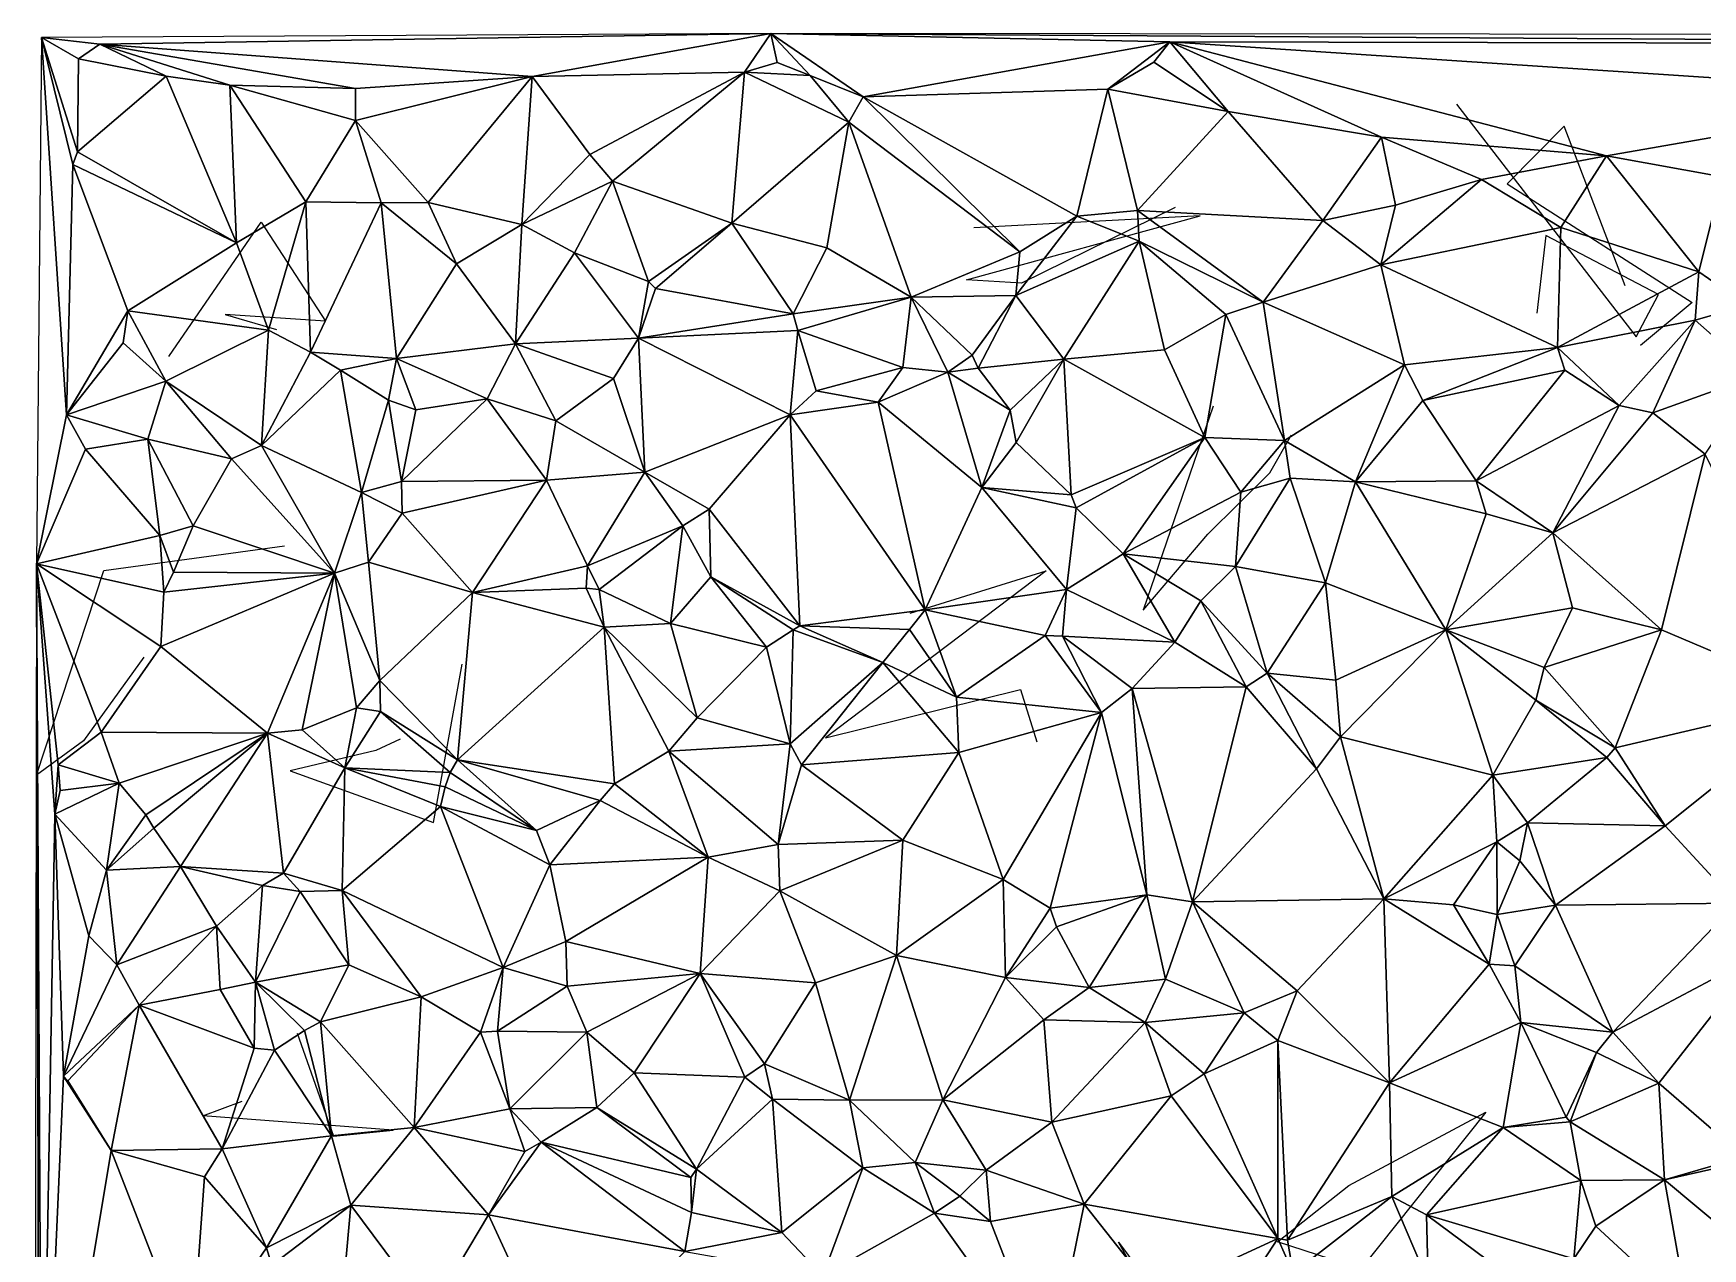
# Model space of a CAD drawing. Header units: metres. Extents: x -15.5 to 15.4, y -15.4 to 15.2.
# Drawn here: x -14.99 to -2.52, y 5.91 to 14.99 of the extents above; entities that cross this region are included whole.
import ezdxf

# ---------------------------------------------------------------- set-up
doc = ezdxf.new("R2010")
doc.units = ezdxf.units.M
doc.layers.add('CRACKS', color=1, linetype='Continuous')
doc.layers.add('STREET_MESH', color=7, linetype='Continuous')

msp = doc.modelspace()

# ---------------------------------------------------------------- linework, layer by layer
at = {"layer": 'CRACKS'}
for points in [[(-4.36, 14.463, 0.1), (-3.017, 12.724, 0.1), (-2.851, 13.041, 0.1), (-3.692, 13.482, 0.1), (-3.76, 12.902, 0.1)], [(-3.099, 13.105, 0.1), (-3.555, 14.298, 0.1), (-3.982, 13.867, 0.1), (-2.6, 12.981, 0.1), (-2.984, 12.66, 0.1)], [(-6.461, 13.692, 0.1), (-7.609, 13.126, 0.1), (-8.018, 13.15, 0.1), (-6.273, 13.629, 0.1), (-7.965, 13.54, 0.1)], [(-13.976, 12.577, 0.1), (-13.287, 13.582, 0.1), (-12.806, 12.843, 0.1), (-13.556, 12.893, 0.1), (-13.172, 12.781, 0.1)], [(-6.177, 12.206, 0.1), (-6.7, 10.683, 0.1), (-6.216, 11.252, 0.1), (-5.754, 11.709, 0.1), (-5.593, 11.994, 0.1)], [(-14.164, 10.333, 0.1), (-14.615, 9.708, 0.1), (-14.966, 9.452, 0.1), (-14.462, 10.979, 0.1), (-13.114, 11.164, 0.1)], [(-8.439, 10.662, 0.1), (-7.424, 10.976, 0.1), (-9.073, 9.729, 0.1), (-7.615, 10.09, 0.1), (-7.493, 9.701, 0.1)], [(-12.248, 9.719, 0.1), (-12.43, 9.635, 0.1), (-13.072, 9.484, 0.1), (-12.001, 9.097, 0.1), (-11.787, 10.28, 0.1)], [(-13.018, 7.523, 0.1), (-12.746, 6.755, 0.1), (-12.301, 6.798, 0.1), (-13.723, 6.907, 0.1), (-13.43, 7.017, 0.1)], [(-4.694, 5.64, 0.1), (-5.697, 5.965, 0.1), (-5.164, 6.386, 0.1), (-4.14, 6.933, 0.1), (-5.08, 5.756, 0.1)], [(-6.426, 5.392, 0.1), (-6.531, 4.351, 0.1), (-6.162, 4.673, 0.1), (-6.884, 5.962, 0.1), (-5.643, 4.294, 0.1)]]:
    msp.add_polyline3d(points, dxfattribs=at)
at = {"layer": 'STREET_MESH'}
for points in [[(-14.927, 14.96), (-14.492, 14.912), (-9.48, 14.992)], [(-14.492, 14.912), (-11.263, 14.669), (-9.48, 14.992)], [(-11.263, 14.669), (-9.677, 14.701), (-9.48, 14.992)], [(-9.677, 14.701), (-9.433, 14.774), (-9.48, 14.992)], [(4.172, 14.906), (14.675, 14.969), (-9.48, 14.992)], [(-9.186, 14.678), (-8.792, 14.519), (-9.48, 14.992)], [(-9.433, 14.774), (-9.186, 14.678), (-9.48, 14.992)], [(-8.792, 14.519), (-6.501, 14.928), (-9.48, 14.992)], [(-6.501, 14.928), (4.172, 14.906), (-9.48, 14.992)], [(-14.965, 11.029), (-14.741, 12.143), (-14.927, 14.96)], [(-14.652, 14.801), (-14.492, 14.912), (-14.927, 14.96)], [(-14.659, 14.106), (-14.652, 14.801), (-14.927, 14.96)], [(-14.695, 14.013), (-14.659, 14.106), (-14.927, 14.96)], [(-14.741, 12.143), (-14.695, 14.013), (-14.927, 14.96)], [(-14.652, 14.801), (-13.997, 14.672), (-14.492, 14.912)], [(-13.522, 14.606), (-12.582, 14.58), (-14.492, 14.912)], [(-13.997, 14.672), (-13.522, 14.606), (-14.492, 14.912)], [(-12.582, 14.58), (-11.263, 14.669), (-14.492, 14.912)], [(-6.964, 14.574), (-6.501, 14.928), (-8.792, 14.519)], [(-6.964, 14.574), (-6.621, 14.778), (-6.501, 14.928)], [(-6.501, 14.928), (-6.621, 14.778), (-6.064, 14.409)], [(-6.501, 14.928), (-0.594, 14.539), (4.172, 14.906)], [(-6.501, 14.928), (-6.064, 14.409), (-4.919, 14.216)], [(-6.501, 14.928), (-4.919, 14.216), (-3.238, 14.077)], [(-0.594, 14.539), (-6.501, 14.928), (-3.238, 14.077)], [(-14.659, 14.106), (-13.997, 14.672), (-14.652, 14.801)], [(-9.433, 14.774), (-9.677, 14.701), (-9.186, 14.678)], [(-6.621, 14.778), (-6.964, 14.574), (-6.064, 14.409)], [(-13.471, 13.427), (-13.997, 14.672), (-14.659, 14.106)], [(-13.997, 14.672), (-13.471, 13.427), (-13.522, 14.606)], [(-12.582, 14.341), (-13.522, 14.606), (-12.955, 13.734)], [(-13.522, 14.606), (-12.582, 14.341), (-12.582, 14.58)], [(-13.522, 14.606), (-13.471, 13.427), (-12.955, 13.734)], [(-12.582, 14.341), (-11.263, 14.669), (-12.582, 14.58)], [(-12.04, 13.728), (-11.263, 14.669), (-12.582, 14.341)], [(-12.04, 13.728), (-11.34, 13.564), (-11.263, 14.669)], [(-11.263, 14.669), (-11.34, 13.564), (-10.832, 14.088)], [(-9.677, 14.701), (-11.263, 14.669), (-10.832, 14.088)], [(-10.663, 13.887), (-9.677, 14.701), (-10.832, 14.088)], [(-10.663, 13.887), (-9.773, 13.574), (-9.677, 14.701)], [(-9.677, 14.701), (-9.773, 13.574), (-8.899, 14.329)], [(-9.186, 14.678), (-9.677, 14.701), (-8.899, 14.329)], [(-9.186, 14.678), (-8.899, 14.329), (-8.792, 14.519)], [(-8.899, 14.329), (-7.621, 13.359), (-8.792, 14.519)], [(-7.195, 13.627), (-6.964, 14.574), (-8.792, 14.519)], [(-7.621, 13.359), (-7.195, 13.627), (-8.792, 14.519)], [(-6.741, 13.67), (-6.964, 14.574), (-7.195, 13.627)], [(-6.964, 14.574), (-6.741, 13.67), (-6.064, 14.409)], [(-2.373, 13.921), (-0.594, 14.539), (-3.238, 14.077)], [(-12.39, 13.725), (-12.582, 14.341), (-12.955, 13.734)], [(-12.39, 13.725), (-12.04, 13.728), (-12.582, 14.341)], [(-6.741, 13.67), (-5.358, 13.595), (-6.064, 14.409)], [(-6.064, 14.409), (-5.358, 13.595), (-4.919, 14.216)], [(-9.773, 13.574), (-9.063, 13.39), (-8.899, 14.329)], [(-8.899, 14.329), (-9.063, 13.39), (-8.433, 13.022)], [(-7.621, 13.359), (-8.899, 14.329), (-8.433, 13.022)], [(-5.358, 13.595), (-4.815, 13.709), (-4.919, 14.216)], [(-4.919, 14.216), (-4.173, 13.9), (-3.238, 14.077)], [(-4.815, 13.709), (-4.173, 13.9), (-4.919, 14.216)], [(-14.695, 14.013), (-13.471, 13.427), (-14.659, 14.106)], [(-14.695, 14.013), (-14.741, 12.143), (-14.283, 12.919)], [(-13.471, 13.427), (-14.695, 14.013), (-14.283, 12.919)], [(-11.34, 13.564), (-10.663, 13.887), (-10.832, 14.088)], [(-4.173, 13.9), (-3.579, 13.541), (-3.238, 14.077)], [(-3.579, 13.541), (-2.55, 13.211), (-3.238, 14.077)], [(-2.55, 13.211), (-2.373, 13.921), (-3.238, 14.077)], [(-10.663, 13.887), (-11.34, 13.564), (-10.948, 13.353)], [(-10.394, 13.139), (-10.663, 13.887), (-10.948, 13.353)], [(-10.663, 13.887), (-10.394, 13.139), (-9.773, 13.574)], [(-4.173, 13.9), (-4.815, 13.709), (-4.924, 13.264)], [(-3.579, 13.541), (-4.173, 13.9), (-4.924, 13.264)], [(-2.188, 12.962), (-2.373, 13.921), (-2.55, 13.211)], [(-13.471, 13.427), (-13.232, 12.775), (-12.955, 13.734)], [(-13.232, 12.775), (-12.92, 12.611), (-12.955, 13.734)], [(-12.92, 12.611), (-12.39, 13.725), (-12.955, 13.734)], [(-12.276, 12.564), (-12.39, 13.725), (-12.92, 12.611)], [(-12.39, 13.725), (-11.828, 13.27), (-12.04, 13.728)], [(-12.276, 12.564), (-11.828, 13.27), (-12.39, 13.725)], [(-11.828, 13.27), (-11.34, 13.564), (-12.04, 13.728)], [(-7.65, 13.033), (-7.195, 13.627), (-7.621, 13.359)], [(-7.195, 13.627), (-7.65, 13.033), (-6.729, 13.44)], [(-6.741, 13.67), (-7.195, 13.627), (-6.729, 13.44)], [(-6.741, 13.67), (-6.729, 13.44), (-5.804, 12.983)], [(-5.358, 13.595), (-6.741, 13.67), (-5.804, 12.983)], [(-4.924, 13.264), (-5.358, 13.595), (-5.804, 12.983)], [(-4.815, 13.709), (-5.358, 13.595), (-4.924, 13.264)], [(-11.34, 13.564), (-11.828, 13.27), (-11.388, 12.672)], [(-10.948, 13.353), (-11.34, 13.564), (-11.388, 12.672)], [(-10.394, 13.139), (-10.341, 13.085), (-9.773, 13.574)], [(-10.341, 13.085), (-9.315, 12.896), (-9.773, 13.574)], [(-9.773, 13.574), (-9.315, 12.896), (-9.063, 13.39)], [(-3.606, 12.645), (-3.579, 13.541), (-4.924, 13.264)], [(-3.579, 13.541), (-3.606, 12.645), (-2.55, 13.211)], [(-13.232, 12.775), (-13.471, 13.427), (-14.283, 12.919)], [(-10.47, 12.714), (-10.948, 13.353), (-11.388, 12.672)], [(-10.47, 12.714), (-10.394, 13.139), (-10.948, 13.353)], [(-9.063, 13.39), (-9.315, 12.896), (-8.433, 13.022)], [(-7.65, 13.033), (-7.621, 13.359), (-8.433, 13.022)], [(-6.729, 13.44), (-7.65, 13.033), (-7.293, 12.558)], [(-6.541, 12.628), (-6.729, 13.44), (-7.293, 12.558)], [(-6.729, 13.44), (-6.081, 12.891), (-5.804, 12.983)], [(-6.541, 12.628), (-6.081, 12.891), (-6.729, 13.44)], [(-11.828, 13.27), (-12.276, 12.564), (-11.388, 12.672)], [(-4.748, 12.515), (-4.924, 13.264), (-5.804, 12.983)], [(-4.748, 12.515), (-3.606, 12.645), (-4.924, 13.264)], [(-10.394, 13.139), (-10.47, 12.714), (-10.341, 13.085)], [(-3.606, 12.645), (-2.576, 12.85), (-2.55, 13.211)], [(-2.576, 12.85), (-2.188, 12.962), (-2.55, 13.211)], [(-10.47, 12.714), (-9.315, 12.896), (-10.341, 13.085)], [(-9.315, 12.896), (-9.28, 12.772), (-8.433, 13.022)], [(-9.28, 12.772), (-8.495, 12.497), (-8.433, 13.022)], [(-8.495, 12.497), (-8.158, 12.46), (-8.433, 13.022)], [(-7.977, 12.588), (-7.65, 13.033), (-8.433, 13.022)], [(-8.158, 12.46), (-7.977, 12.588), (-8.433, 13.022)], [(-7.933, 12.492), (-7.65, 13.033), (-7.977, 12.588)], [(-7.65, 13.033), (-7.933, 12.492), (-7.293, 12.558)], [(-6.081, 12.891), (-5.644, 11.951), (-5.804, 12.983)], [(-5.644, 11.951), (-4.748, 12.515), (-5.804, 12.983)], [(-14.741, 12.143), (-14.318, 12.68), (-14.283, 12.919)], [(-14.318, 12.68), (-14, 12.394), (-14.283, 12.919)], [(-14, 12.394), (-13.232, 12.775), (-14.283, 12.919)], [(-9.315, 12.896), (-10.47, 12.714), (-9.28, 12.772)], [(-6.081, 12.891), (-6.541, 12.628), (-6.238, 11.974)], [(-5.644, 11.951), (-6.081, 12.891), (-6.238, 11.974)], [(-2.576, 12.85), (-3.606, 12.645), (-3.144, 12.211)], [(-2.892, 12.157), (-2.576, 12.85), (-3.144, 12.211)], [(-2.892, 12.157), (-2.11, 12.438), (-2.576, 12.85)], [(-2.11, 12.438), (-2.188, 12.962), (-2.576, 12.85)], [(-14, 12.394), (-13.285, 11.914), (-13.232, 12.775)], [(-13.285, 11.914), (-12.92, 12.611), (-13.232, 12.775)], [(-9.28, 12.772), (-10.47, 12.714), (-9.337, 12.142)], [(-9.143, 12.323), (-9.28, 12.772), (-9.337, 12.142)], [(-9.28, 12.772), (-9.143, 12.323), (-8.495, 12.497)], [(-14, 12.394), (-14.318, 12.68), (-14.741, 12.143)], [(-12.92, 12.611), (-13.285, 11.914), (-12.694, 12.476)], [(-12.276, 12.564), (-12.92, 12.611), (-12.694, 12.476)], [(-12.276, 12.564), (-11.599, 12.261), (-11.388, 12.672)], [(-11.599, 12.261), (-11.086, 12.098), (-11.388, 12.672)], [(-10.47, 12.714), (-11.388, 12.672), (-10.655, 12.413)], [(-11.388, 12.672), (-11.086, 12.098), (-10.655, 12.413)], [(-10.422, 11.714), (-10.47, 12.714), (-10.655, 12.413)], [(-10.47, 12.714), (-10.422, 11.714), (-9.337, 12.142)], [(-6.238, 11.974), (-6.541, 12.628), (-7.293, 12.558)], [(-4.612, 12.249), (-3.606, 12.645), (-4.748, 12.515)], [(-3.606, 12.645), (-4.612, 12.249), (-3.55, 12.475)], [(-3.144, 12.211), (-3.606, 12.645), (-3.55, 12.475)], [(-13.285, 11.914), (-12.538, 11.562), (-12.694, 12.476)], [(-12.336, 12.252), (-12.276, 12.564), (-12.694, 12.476)], [(-12.538, 11.562), (-12.336, 12.252), (-12.694, 12.476)], [(-12.276, 12.564), (-12.336, 12.252), (-12.132, 12.179)], [(-11.599, 12.261), (-12.276, 12.564), (-12.132, 12.179)], [(-9.143, 12.323), (-8.68, 12.237), (-8.495, 12.497)], [(-8.68, 12.237), (-8.158, 12.46), (-8.495, 12.497)], [(-8.158, 12.46), (-7.933, 12.492), (-7.977, 12.588)], [(-7.694, 12.178), (-7.933, 12.492), (-8.158, 12.46)], [(-7.933, 12.492), (-7.694, 12.178), (-7.293, 12.558)], [(-7.694, 12.178), (-7.649, 11.935), (-7.293, 12.558)], [(-7.649, 11.935), (-7.237, 11.544), (-7.293, 12.558)], [(-7.237, 11.544), (-6.238, 11.974), (-7.293, 12.558)], [(-4.748, 12.515), (-5.644, 11.951), (-5.114, 11.641)], [(-4.612, 12.249), (-4.748, 12.515), (-5.114, 11.641)], [(-4.612, 12.249), (-4.212, 11.649), (-3.55, 12.475)], [(-4.212, 11.649), (-3.144, 12.211), (-3.55, 12.475)], [(-14.134, 11.96), (-14, 12.394), (-14.741, 12.143)], [(-14.134, 11.96), (-13.508, 11.815), (-14, 12.394)], [(-13.508, 11.815), (-13.285, 11.914), (-14, 12.394)], [(-11.086, 12.098), (-10.422, 11.714), (-10.655, 12.413)], [(-8.68, 12.237), (-7.904, 11.599), (-8.158, 12.46)], [(-7.904, 11.599), (-7.694, 12.178), (-8.158, 12.46)], [(-2.11, 12.438), (-2.892, 12.157), (-2.502, 11.848)], [(-12.336, 12.252), (-12.538, 11.562), (-12.238, 11.644)], [(-12.132, 12.179), (-12.336, 12.252), (-12.238, 11.644)], [(-11.599, 12.261), (-12.132, 12.179), (-12.238, 11.644)], [(-11.155, 11.654), (-11.599, 12.261), (-12.238, 11.644)], [(-11.086, 12.098), (-11.599, 12.261), (-11.155, 11.654)], [(-8.68, 12.237), (-9.143, 12.323), (-9.337, 12.142)], [(-8.329, 10.686), (-8.68, 12.237), (-9.337, 12.142)], [(-8.68, 12.237), (-8.329, 10.686), (-7.904, 11.599)], [(-4.212, 11.649), (-4.612, 12.249), (-5.114, 11.641)], [(-14.599, 11.887), (-14.741, 12.143), (-14.965, 11.029)], [(-14.134, 11.96), (-14.741, 12.143), (-14.599, 11.887)], [(-11.086, 12.098), (-11.155, 11.654), (-10.422, 11.714)], [(-10.422, 11.714), (-9.94, 11.437), (-9.337, 12.142)], [(-9.337, 12.142), (-9.94, 11.437), (-9.263, 10.567)], [(-8.329, 10.686), (-9.337, 12.142), (-9.263, 10.567)], [(-7.694, 12.178), (-7.904, 11.599), (-7.649, 11.935)], [(-4.212, 11.649), (-3.64, 11.262), (-3.144, 12.211)], [(-3.64, 11.262), (-2.892, 12.157), (-3.144, 12.211)], [(-2.892, 12.157), (-3.64, 11.262), (-2.502, 11.848)], [(-7.237, 11.544), (-7.201, 11.448), (-6.238, 11.974)], [(-7.201, 11.448), (-6.849, 11.103), (-6.238, 11.974)], [(-6.849, 11.103), (-5.97, 11.565), (-6.238, 11.974)], [(-5.97, 11.565), (-5.644, 11.951), (-6.238, 11.974)], [(-14.044, 11.241), (-14.599, 11.887), (-14.965, 11.029)], [(-14.044, 11.241), (-14.134, 11.96), (-14.599, 11.887)], [(-13.796, 11.314), (-13.508, 11.815), (-14.134, 11.96)], [(-14.044, 11.241), (-13.796, 11.314), (-14.134, 11.96)], [(-13.285, 11.914), (-13.508, 11.815), (-12.74, 10.959)], [(-12.538, 11.562), (-13.285, 11.914), (-12.74, 10.959)], [(-7.904, 11.599), (-7.237, 11.544), (-7.649, 11.935)], [(-5.644, 11.951), (-5.97, 11.565), (-5.601, 11.669)], [(-5.644, 11.951), (-5.601, 11.669), (-5.114, 11.641)], [(-3.64, 11.262), (-2.827, 10.537), (-2.502, 11.848)], [(-2.502, 11.848), (-2.827, 10.537), (-1.614, 10.02)], [(-13.508, 11.815), (-13.796, 11.314), (-12.74, 10.959)], [(-12.538, 11.562), (-12.233, 11.409), (-12.238, 11.644)], [(-12.233, 11.409), (-11.155, 11.654), (-12.238, 11.644)], [(-11.155, 11.654), (-12.233, 11.409), (-11.709, 10.815)], [(-10.851, 11.014), (-11.155, 11.654), (-11.709, 10.815)], [(-10.422, 11.714), (-11.155, 11.654), (-10.851, 11.014)], [(-10.137, 11.313), (-10.422, 11.714), (-10.851, 11.014)], [(-10.422, 11.714), (-10.137, 11.313), (-9.94, 11.437)], [(-7.904, 11.599), (-8.329, 10.686), (-7.272, 10.838)], [(-7.201, 11.448), (-7.904, 11.599), (-7.272, 10.838)], [(-7.904, 11.599), (-7.201, 11.448), (-7.237, 11.544)], [(-5.97, 11.565), (-6.011, 11.01), (-5.601, 11.669)], [(-6.011, 11.01), (-5.338, 10.888), (-5.601, 11.669)], [(-5.601, 11.669), (-5.338, 10.888), (-5.114, 11.641)], [(-5.338, 10.888), (-4.438, 10.536), (-5.114, 11.641)], [(-4.138, 11.403), (-4.212, 11.649), (-5.114, 11.641)], [(-4.438, 10.536), (-4.138, 11.403), (-5.114, 11.641)], [(-3.64, 11.262), (-4.212, 11.649), (-4.138, 11.403)], [(-12.486, 11.043), (-12.538, 11.562), (-12.74, 10.959)], [(-12.233, 11.409), (-12.538, 11.562), (-12.486, 11.043)], [(-6.011, 11.01), (-5.97, 11.565), (-6.849, 11.103)], [(-12.233, 11.409), (-12.486, 11.043), (-11.709, 10.815)], [(-10.137, 11.313), (-9.929, 10.932), (-9.94, 11.437)], [(-9.94, 11.437), (-9.929, 10.932), (-9.263, 10.567)], [(-6.849, 11.103), (-7.201, 11.448), (-7.272, 10.838)], [(-4.438, 10.536), (-3.64, 11.262), (-4.138, 11.403)], [(-14.014, 10.817), (-14.044, 11.241), (-14.965, 11.029)], [(-13.796, 11.314), (-14.044, 11.241), (-13.941, 10.968)], [(-13.941, 10.968), (-14.044, 11.241), (-14.014, 10.817)], [(-13.796, 11.314), (-13.941, 10.968), (-12.74, 10.959)], [(-10.763, 10.837), (-10.137, 11.313), (-10.851, 11.014)], [(-10.231, 10.585), (-10.137, 11.313), (-10.763, 10.837)], [(-10.137, 11.313), (-10.231, 10.585), (-9.929, 10.932)], [(-4.438, 10.536), (-3.494, 10.701), (-3.64, 11.262)], [(-3.64, 11.262), (-3.494, 10.701), (-2.827, 10.537)], [(-6.464, 10.444), (-6.849, 11.103), (-7.272, 10.838)], [(-6.849, 11.103), (-6.464, 10.444), (-6.27, 10.752)], [(-6.011, 11.01), (-6.849, 11.103), (-6.27, 10.752)], [(-14.94, 1.526), (-14.965, 11.029), (-14.989, -2.797)], [(-14.828, 9.16), (-14.965, 11.029), (-14.926, 3.538)], [(-14.965, 11.029), (-14.94, 1.526), (-14.926, 3.538)], [(-14.038, 10.413), (-14.014, 10.817), (-14.965, 11.029)], [(-14.483, 9.771), (-14.038, 10.413), (-14.965, 11.029)], [(-14.803, 9.528), (-14.483, 9.771), (-14.965, 11.029)], [(-14.828, 9.16), (-14.803, 9.528), (-14.965, 11.029)], [(-12.402, 10.158), (-12.486, 11.043), (-12.74, 10.959)], [(-12.486, 11.043), (-12.402, 10.158), (-11.709, 10.815)], [(-10.86, 10.847), (-10.851, 11.014), (-11.709, 10.815)], [(-10.86, 10.847), (-10.763, 10.837), (-10.851, 11.014)], [(-5.774, 10.212), (-6.011, 11.01), (-6.27, 10.752)], [(-6.011, 11.01), (-5.774, 10.212), (-5.338, 10.888)], [(-12.74, 10.959), (-14.038, 10.413), (-13.24, 9.764)], [(-14.038, 10.413), (-12.74, 10.959), (-14.014, 10.817)], [(-12.74, 10.959), (-13.941, 10.968), (-14.014, 10.817)], [(-12.98, 9.79), (-12.74, 10.959), (-13.24, 9.764)], [(-12.98, 9.79), (-12.576, 9.953), (-12.74, 10.959)], [(-12.576, 9.953), (-12.402, 10.158), (-12.74, 10.959)], [(-10.726, 10.556), (-10.86, 10.847), (-11.709, 10.815)], [(-10.726, 10.556), (-10.763, 10.837), (-10.86, 10.847)], [(-10.231, 10.585), (-9.513, 10.408), (-9.929, 10.932)], [(-9.929, 10.932), (-9.313, 10.537), (-9.263, 10.567)], [(-9.929, 10.932), (-9.513, 10.408), (-9.313, 10.537)], [(-5.338, 10.888), (-5.774, 10.212), (-5.261, 10.16)], [(-4.438, 10.536), (-5.338, 10.888), (-5.261, 10.16)], [(-12.402, 10.158), (-11.822, 9.565), (-11.709, 10.815)], [(-11.822, 9.565), (-10.726, 10.556), (-11.709, 10.815)], [(-10.726, 10.556), (-10.231, 10.585), (-10.763, 10.837)], [(-8.329, 10.686), (-7.432, 10.493), (-7.272, 10.838)], [(-7.432, 10.493), (-7.303, 10.489), (-7.272, 10.838)], [(-7.303, 10.489), (-6.464, 10.444), (-7.272, 10.838)], [(-6.464, 10.444), (-5.931, 10.11), (-6.27, 10.752)], [(-5.931, 10.11), (-5.774, 10.212), (-6.27, 10.752)], [(-8.444, 10.538), (-8.329, 10.686), (-9.263, 10.567)], [(-8.444, 10.538), (-8.094, 10.034), (-8.329, 10.686)], [(-8.329, 10.686), (-8.094, 10.034), (-7.432, 10.493)], [(-3.494, 10.701), (-4.438, 10.536), (-3.705, 10.256)], [(-2.827, 10.537), (-3.494, 10.701), (-3.705, 10.256)], [(-10.649, 9.387), (-10.726, 10.556), (-11.822, 9.565)], [(-10.231, 10.585), (-10.726, 10.556), (-10.031, 9.878)], [(-10.242, 9.631), (-10.726, 10.556), (-10.649, 9.387)], [(-10.726, 10.556), (-10.242, 9.631), (-10.031, 9.878)], [(-9.513, 10.408), (-10.231, 10.585), (-10.031, 9.878)], [(-9.313, 10.537), (-9.513, 10.408), (-9.337, 9.685)], [(-9.313, 10.537), (-9.337, 9.685), (-8.644, 10.292)], [(-9.313, 10.537), (-8.644, 10.292), (-9.263, 10.567)], [(-8.644, 10.292), (-8.444, 10.538), (-9.263, 10.567)], [(-8.094, 10.034), (-8.444, 10.538), (-8.644, 10.292)], [(-8.094, 10.034), (-7.011, 9.919), (-7.432, 10.493)], [(-7.011, 9.919), (-7.303, 10.489), (-7.432, 10.493)], [(-6.464, 10.444), (-7.303, 10.489), (-6.781, 10.099)], [(-7.303, 10.489), (-7.011, 9.919), (-6.781, 10.099)], [(-5.227, 9.737), (-4.438, 10.536), (-5.261, 10.16)], [(-4.438, 10.536), (-5.227, 9.737), (-4.087, 9.45)], [(-4.438, 10.536), (-3.767, 10.011), (-3.705, 10.256)], [(-3.767, 10.011), (-4.438, 10.536), (-4.087, 9.45)], [(-3.174, 9.655), (-2.827, 10.537), (-3.705, 10.256)], [(-2.827, 10.537), (-3.174, 9.655), (-1.614, 10.02)], [(-14.038, 10.413), (-14.483, 9.771), (-13.24, 9.764)], [(-9.513, 10.408), (-10.031, 9.878), (-9.337, 9.685)], [(-5.931, 10.11), (-6.464, 10.444), (-6.781, 10.099)], [(-9.337, 9.685), (-9.251, 9.527), (-8.644, 10.292)], [(-8.644, 10.292), (-9.251, 9.527), (-8.076, 9.619)], [(-8.094, 10.034), (-8.644, 10.292), (-8.076, 9.619)], [(-3.767, 10.011), (-3.174, 9.655), (-3.705, 10.256)], [(-12.576, 9.953), (-12.396, 9.927), (-12.402, 10.158)], [(-12.402, 10.158), (-12.396, 9.927), (-11.822, 9.565)], [(-6.781, 10.099), (-7.011, 9.919), (-6.673, 8.558)], [(-6.331, 8.505), (-5.931, 10.11), (-6.781, 10.099)], [(-6.331, 8.505), (-6.781, 10.099), (-6.673, 8.558)], [(-5.931, 10.11), (-6.331, 8.505), (-5.406, 9.498)], [(-5.774, 10.212), (-5.931, 10.11), (-5.406, 9.498)], [(-5.774, 10.212), (-5.227, 9.737), (-5.261, 10.16)], [(-5.227, 9.737), (-5.774, 10.212), (-5.406, 9.498)], [(-7.011, 9.919), (-8.094, 10.034), (-8.076, 9.619)], [(-3.237, 9.584), (-3.767, 10.011), (-4.087, 9.45)], [(-3.237, 9.584), (-3.174, 9.655), (-3.767, 10.011)], [(-3.174, 9.655), (-2.802, 9.073), (-1.614, 10.02)], [(-2.802, 9.073), (-2.267, 8.496), (-1.614, 10.02)], [(-12.662, 9.506), (-12.576, 9.953), (-12.98, 9.79)], [(-12.662, 9.506), (-12.396, 9.927), (-12.576, 9.953)], [(-12.662, 9.506), (-11.876, 9.472), (-12.396, 9.927)], [(-12.396, 9.927), (-11.876, 9.472), (-11.822, 9.565)], [(-10.031, 9.878), (-10.242, 9.631), (-9.337, 9.685)], [(-7.746, 8.671), (-7.011, 9.919), (-8.076, 9.619)], [(-7.011, 9.919), (-7.746, 8.671), (-7.394, 8.458)], [(-6.673, 8.558), (-7.011, 9.919), (-7.394, 8.458)], [(-14.483, 9.771), (-14.803, 9.528), (-14.348, 9.392)], [(-14.483, 9.771), (-14.348, 9.392), (-13.24, 9.764)], [(-14.348, 9.392), (-14.15, 9.155), (-13.24, 9.764)], [(-14.15, 9.155), (-14.089, 9.055), (-13.24, 9.764)], [(-14.089, 9.055), (-13.891, 8.769), (-13.24, 9.764)], [(-13.891, 8.769), (-13.12, 8.72), (-13.24, 9.764)], [(-12.662, 9.506), (-12.98, 9.79), (-13.24, 9.764)], [(-13.12, 8.72), (-12.662, 9.506), (-13.24, 9.764)], [(-4.902, 8.526), (-5.227, 9.737), (-5.406, 9.498)], [(-5.227, 9.737), (-4.902, 8.526), (-4.087, 9.45)], [(-10.242, 9.631), (-10.649, 9.387), (-9.949, 8.839)], [(-10.242, 9.631), (-9.426, 8.933), (-9.337, 9.685)], [(-9.426, 8.933), (-10.242, 9.631), (-9.949, 8.839)], [(-9.426, 8.933), (-9.251, 9.527), (-9.337, 9.685)], [(-9.251, 9.527), (-8.495, 8.965), (-8.076, 9.619)], [(-8.495, 8.965), (-7.746, 8.671), (-8.076, 9.619)], [(-3.237, 9.584), (-2.802, 9.073), (-3.174, 9.655)], [(-14.789, 9.337), (-14.803, 9.528), (-14.828, 9.16)], [(-14.803, 9.528), (-14.789, 9.337), (-14.348, 9.392)], [(-12.662, 9.506), (-13.12, 8.72), (-12.683, 8.589)], [(-11.948, 9.217), (-12.662, 9.506), (-12.683, 8.589)], [(-11.913, 9.365), (-12.662, 9.506), (-11.948, 9.217)], [(-11.876, 9.472), (-12.662, 9.506), (-11.913, 9.365)], [(-11.876, 9.472), (-11.232, 9.038), (-11.822, 9.565)], [(-10.755, 9.262), (-10.649, 9.387), (-11.822, 9.565)], [(-11.232, 9.038), (-10.755, 9.262), (-11.822, 9.565)], [(-9.251, 9.527), (-9.426, 8.933), (-8.495, 8.965)], [(-6.331, 8.505), (-4.902, 8.526), (-5.406, 9.498)], [(-3.829, 9.096), (-3.237, 9.584), (-4.087, 9.45)], [(-2.802, 9.073), (-3.237, 9.584), (-3.829, 9.096)], [(-14.443, 8.741), (-14.348, 9.392), (-14.828, 9.16)], [(-14.348, 9.392), (-14.789, 9.337), (-14.828, 9.16)], [(-14.15, 9.155), (-14.348, 9.392), (-14.443, 8.741)], [(-11.232, 9.038), (-11.913, 9.365), (-11.948, 9.217)], [(-11.232, 9.038), (-11.876, 9.472), (-11.913, 9.365)], [(-10.649, 9.387), (-10.755, 9.262), (-9.949, 8.839)], [(-4.902, 8.526), (-4.058, 8.954), (-4.087, 9.45)], [(-4.058, 8.954), (-3.829, 9.096), (-4.087, 9.45)], [(-10.755, 9.262), (-11.232, 9.038), (-11.132, 8.781)], [(-9.949, 8.839), (-10.755, 9.262), (-11.132, 8.781)], [(-14.764, 7.202), (-14.828, 9.16), (-14.926, 3.538)], [(-14.574, 8.252), (-14.828, 9.16), (-14.764, 7.202)], [(-14.574, 8.252), (-14.443, 8.741), (-14.828, 9.16)], [(-14.089, 9.055), (-14.15, 9.155), (-14.443, 8.741)], [(-11.48, 8.014), (-11.948, 9.217), (-12.683, 8.589)], [(-11.948, 9.217), (-11.48, 8.014), (-11.132, 8.781)], [(-11.232, 9.038), (-11.948, 9.217), (-11.132, 8.781)], [(-14.089, 9.055), (-14.443, 8.741), (-13.891, 8.769)], [(-4.058, 8.954), (-3.887, 8.811), (-3.829, 9.096)], [(-3.829, 9.096), (-3.887, 8.811), (-3.619, 8.48)], [(-2.802, 9.073), (-3.829, 9.096), (-3.619, 8.48)], [(-2.267, 8.496), (-2.802, 9.073), (-3.619, 8.48)], [(-9.413, 8.587), (-9.426, 8.933), (-9.949, 8.839)], [(-9.426, 8.933), (-9.413, 8.587), (-8.495, 8.965)], [(-9.413, 8.587), (-8.543, 8.105), (-8.495, 8.965)], [(-8.543, 8.105), (-7.746, 8.671), (-8.495, 8.965)], [(-4.382, 8.482), (-4.058, 8.954), (-4.902, 8.526)], [(-4.058, 8.954), (-4.382, 8.482), (-4.056, 8.41)], [(-3.887, 8.811), (-4.058, 8.954), (-4.056, 8.41)], [(-14.574, 8.252), (-14.365, 8.034), (-14.443, 8.741)], [(-14.443, 8.741), (-14.365, 8.034), (-13.891, 8.769)], [(-14.365, 8.034), (-13.622, 8.322), (-13.891, 8.769)], [(-13.278, 8.628), (-13.12, 8.72), (-13.891, 8.769)], [(-13.622, 8.322), (-13.278, 8.628), (-13.891, 8.769)], [(-11.48, 8.014), (-11.012, 8.208), (-11.132, 8.781)], [(-11.012, 8.208), (-9.949, 8.839), (-11.132, 8.781)], [(-11.012, 8.208), (-10.009, 7.969), (-9.949, 8.839)], [(-10.009, 7.969), (-9.413, 8.587), (-9.949, 8.839)], [(-3.887, 8.811), (-4.056, 8.41), (-3.619, 8.48)], [(-13.278, 8.628), (-13.622, 8.322), (-13.33, 7.905)], [(-12.996, 8.581), (-13.278, 8.628), (-13.33, 7.905)], [(-13.278, 8.628), (-12.996, 8.581), (-13.12, 8.72)], [(-13.12, 8.72), (-12.996, 8.581), (-12.683, 8.589)], [(-7.729, 7.94), (-7.746, 8.671), (-8.543, 8.105)], [(-7.746, 8.671), (-7.729, 7.94), (-7.394, 8.458)], [(-12.633, 8.033), (-12.996, 8.581), (-13.33, 7.905)], [(-12.996, 8.581), (-12.633, 8.033), (-12.683, 8.589)], [(-12.633, 8.033), (-12.092, 7.795), (-12.683, 8.589)], [(-12.092, 7.795), (-11.48, 8.014), (-12.683, 8.589)], [(-9.413, 8.587), (-10.009, 7.969), (-9.147, 7.899)], [(-8.543, 8.105), (-9.413, 8.587), (-9.147, 7.899)], [(-7.348, 8.318), (-6.673, 8.558), (-7.394, 8.458)], [(-7.348, 8.318), (-7.103, 7.865), (-6.673, 8.558)], [(-7.103, 7.865), (-6.532, 7.927), (-6.673, 8.558)], [(-6.532, 7.927), (-6.331, 8.505), (-6.673, 8.558)], [(-6.532, 7.927), (-5.945, 7.676), (-6.331, 8.505)], [(-4.902, 8.526), (-6.331, 8.505), (-5.549, 7.839)], [(-6.331, 8.505), (-5.945, 7.676), (-5.549, 7.839)], [(-4.859, 7.153), (-4.902, 8.526), (-5.549, 7.839)], [(-4.902, 8.526), (-4.859, 7.153), (-4.115, 8.038)], [(-4.382, 8.482), (-4.902, 8.526), (-4.115, 8.038)], [(-4.056, 8.41), (-4.382, 8.482), (-4.115, 8.038)], [(-4.056, 8.41), (-3.923, 8.026), (-3.619, 8.48)], [(-3.923, 8.026), (-3.192, 7.531), (-3.619, 8.48)], [(-3.192, 7.531), (-2.267, 8.496), (-3.619, 8.48)], [(-2.267, 8.496), (-3.192, 7.531), (-2.095, 8.115)], [(-7.729, 7.94), (-7.348, 8.318), (-7.394, 8.458)], [(-3.923, 8.026), (-4.056, 8.41), (-4.115, 8.038)], [(-14.365, 8.034), (-14.574, 8.252), (-14.764, 7.202)], [(-13.622, 8.322), (-14.365, 8.034), (-14.199, 7.733)], [(-13.594, 7.85), (-13.622, 8.322), (-14.199, 7.733)], [(-13.622, 8.322), (-13.594, 7.85), (-13.33, 7.905)], [(-7.348, 8.318), (-7.729, 7.94), (-7.103, 7.865)], [(-11.48, 8.014), (-11.003, 7.876), (-11.012, 8.208)], [(-11.003, 7.876), (-10.009, 7.969), (-11.012, 8.208)], [(-8.892, 7.023), (-8.543, 8.105), (-9.147, 7.899)], [(-8.892, 7.023), (-8.196, 7.026), (-8.543, 8.105)], [(-8.196, 7.026), (-7.729, 7.94), (-8.543, 8.105)], [(-3.192, 7.531), (-2.848, 7.15), (-2.095, 8.115)], [(-2.095, 8.115), (-2.848, 7.15), (-2.213, 6.599)], [(-14.199, 7.733), (-14.365, 8.034), (-14.764, 7.202)], [(-12.843, 7.608), (-12.633, 8.033), (-13.33, 7.905)], [(-12.843, 7.608), (-12.092, 7.795), (-12.633, 8.033)], [(-11.48, 8.014), (-12.092, 7.795), (-11.65, 7.531)], [(-11.523, 7.539), (-11.48, 8.014), (-11.65, 7.531)], [(-11.003, 7.876), (-11.48, 8.014), (-11.523, 7.539)], [(-4.859, 7.153), (-3.879, 7.604), (-4.115, 8.038)], [(-3.879, 7.604), (-3.923, 8.026), (-4.115, 8.038)], [(-3.192, 7.531), (-3.923, 8.026), (-3.879, 7.604)], [(-13.594, 7.85), (-13.339, 7.411), (-13.33, 7.905)], [(-13.33, 7.905), (-13.339, 7.411), (-13.187, 7.396)], [(-12.963, 7.543), (-13.33, 7.905), (-13.187, 7.396)], [(-12.963, 7.543), (-12.843, 7.608), (-13.33, 7.905)], [(-10.855, 7.531), (-11.003, 7.876), (-11.523, 7.539)], [(-11.003, 7.876), (-10.855, 7.531), (-10.009, 7.969)], [(-10.009, 7.969), (-10.855, 7.531), (-10.501, 7.228)], [(-9.676, 7.194), (-10.009, 7.969), (-10.501, 7.228)], [(-10.009, 7.969), (-9.527, 7.294), (-9.147, 7.899)], [(-10.009, 7.969), (-9.676, 7.194), (-9.527, 7.294)], [(-9.527, 7.294), (-8.892, 7.023), (-9.147, 7.899)], [(-8.196, 7.026), (-7.441, 7.624), (-7.729, 7.94)], [(-7.729, 7.94), (-7.441, 7.624), (-7.103, 7.865)], [(-7.441, 7.624), (-6.685, 7.604), (-7.103, 7.865)], [(-6.685, 7.604), (-6.532, 7.927), (-7.103, 7.865)], [(-6.685, 7.604), (-5.945, 7.676), (-6.532, 7.927)], [(-14.731, 7.167), (-14.199, 7.733), (-14.764, 7.202)], [(-14.199, 7.733), (-14.731, 7.167), (-14.408, 6.648)], [(-13.578, 6.661), (-14.199, 7.733), (-14.408, 6.648)], [(-13.594, 7.85), (-14.199, 7.733), (-13.339, 7.411)], [(-13.339, 7.411), (-14.199, 7.733), (-13.578, 6.661)], [(-12.092, 7.795), (-12.843, 7.608), (-12.145, 6.82)], [(-12.092, 7.795), (-12.145, 6.82), (-11.65, 7.531)], [(-5.945, 7.676), (-5.695, 7.469), (-5.549, 7.839)], [(-5.695, 7.469), (-4.859, 7.153), (-5.549, 7.839)], [(-12.963, 7.543), (-12.763, 6.758), (-12.843, 7.608)], [(-12.843, 7.608), (-12.763, 6.758), (-12.145, 6.82)], [(-7.441, 7.624), (-8.196, 7.026), (-7.381, 6.859)], [(-6.685, 7.604), (-7.441, 7.624), (-7.381, 6.859)], [(-6.245, 7.219), (-5.945, 7.676), (-6.685, 7.604)], [(-6.245, 7.219), (-5.695, 7.469), (-5.945, 7.676)], [(-12.763, 6.758), (-12.963, 7.543), (-13.187, 7.396)], [(-12.145, 6.82), (-11.431, 6.958), (-11.65, 7.531)], [(-11.431, 6.958), (-11.523, 7.539), (-11.65, 7.531)], [(-11.431, 6.958), (-10.855, 7.531), (-11.523, 7.539)], [(-11.431, 6.958), (-10.781, 6.968), (-10.855, 7.531)], [(-10.855, 7.531), (-10.781, 6.968), (-10.501, 7.228)], [(-6.685, 7.604), (-7.381, 6.859), (-6.491, 7.056)], [(-6.245, 7.219), (-6.685, 7.604), (-6.491, 7.056)], [(-4.859, 7.153), (-4.011, 6.818), (-3.879, 7.604)], [(-3.879, 7.604), (-4.011, 6.818), (-3.541, 6.896)], [(-3.314, 7.38), (-3.879, 7.604), (-3.541, 6.896)], [(-3.192, 7.531), (-3.879, 7.604), (-3.314, 7.38)], [(-2.848, 7.15), (-3.192, 7.531), (-3.314, 7.38)], [(-13.339, 7.411), (-13.578, 6.661), (-13.187, 7.396)], [(-13.578, 6.661), (-12.763, 6.758), (-13.187, 7.396)], [(-5.695, 7.469), (-6.245, 7.219), (-5.693, 5.99)], [(-5.695, 7.469), (-5.693, 5.99), (-5.621, 5.978)], [(-4.859, 7.153), (-5.695, 7.469), (-5.621, 5.978)], [(-3.51, 6.861), (-3.314, 7.38), (-3.541, 6.896)], [(-2.848, 7.15), (-3.314, 7.38), (-3.51, 6.861)], [(-9.527, 7.294), (-9.676, 7.194), (-9.469, 7.03)], [(-8.892, 7.023), (-9.527, 7.294), (-9.469, 7.03)], [(-14.408, 6.648), (-14.764, 7.202), (-14.926, 3.538)], [(-14.408, 6.648), (-14.731, 7.167), (-14.764, 7.202)], [(-10.781, 6.968), (-10.037, 6.507), (-10.501, 7.228)], [(-10.037, 6.507), (-9.676, 7.194), (-10.501, 7.228)], [(-9.676, 7.194), (-10.037, 6.507), (-9.469, 7.03)], [(-5.693, 5.99), (-6.245, 7.219), (-6.491, 7.056)], [(-4.843, 6.303), (-4.859, 7.153), (-5.621, 5.978)], [(-4.011, 6.818), (-4.859, 7.153), (-4.843, 6.303)], [(-2.848, 7.15), (-3.51, 6.861), (-2.806, 6.427)], [(-2.848, 7.15), (-2.806, 6.427), (-2.213, 6.599)], [(-9.469, 7.03), (-10.037, 6.507), (-9.399, 6.035)], [(-8.794, 6.518), (-9.469, 7.03), (-9.399, 6.035)], [(-8.794, 6.518), (-8.892, 7.023), (-9.469, 7.03)], [(-8.196, 7.026), (-8.892, 7.023), (-8.402, 6.558)], [(-8.892, 7.023), (-8.794, 6.518), (-8.402, 6.558)], [(-7.873, 6.5), (-8.196, 7.026), (-8.402, 6.558)], [(-8.196, 7.026), (-7.873, 6.5), (-7.381, 6.859)], [(-7.381, 6.859), (-7.141, 6.246), (-6.491, 7.056)], [(-7.141, 6.246), (-5.693, 5.99), (-6.491, 7.056)], [(-11.319, 6.639), (-11.431, 6.958), (-12.145, 6.82)], [(-11.431, 6.958), (-11.195, 6.709), (-10.781, 6.968)], [(-11.319, 6.639), (-11.195, 6.709), (-11.431, 6.958)], [(-10.781, 6.968), (-11.195, 6.709), (-10.078, 6.446)], [(-10.781, 6.968), (-10.078, 6.446), (-10.037, 6.507)], [(-7.873, 6.5), (-7.141, 6.246), (-7.381, 6.859)], [(-4.011, 6.818), (-3.51, 6.861), (-3.541, 6.896)], [(-3.51, 6.861), (-4.011, 6.818), (-3.431, 6.423)], [(-3.51, 6.861), (-3.431, 6.423), (-2.806, 6.427)], [(-12.763, 6.758), (-13.578, 6.661), (-13.248, 5.92)], [(-12.617, 6.238), (-12.763, 6.758), (-13.248, 5.92)], [(-12.763, 6.758), (-12.617, 6.238), (-12.145, 6.82)], [(-12.617, 6.238), (-11.59, 6.168), (-12.145, 6.82)], [(-11.59, 6.168), (-11.319, 6.639), (-12.145, 6.82)], [(-4.011, 6.818), (-4.843, 6.303), (-4.584, 6.167)], [(-3.431, 6.423), (-4.011, 6.818), (-4.584, 6.167)], [(-13.808, 5.1), (-14.408, 6.648), (-14.926, 3.538)], [(-13.71, 6.451), (-13.578, 6.661), (-14.408, 6.648)], [(-13.808, 5.1), (-13.71, 6.451), (-14.408, 6.648)], [(-13.578, 6.661), (-13.71, 6.451), (-13.248, 5.92)], [(-11.195, 6.709), (-11.59, 6.168), (-10.122, 5.893)], [(-11.195, 6.709), (-11.319, 6.639), (-11.59, 6.168)], [(-10.078, 6.446), (-11.195, 6.709), (-10.073, 6.184)], [(-11.195, 6.709), (-10.122, 5.893), (-10.073, 6.184)], [(-10.037, 6.507), (-10.078, 6.446), (-10.073, 6.184)], [(-9.399, 6.035), (-10.037, 6.507), (-10.073, 6.184)], [(-9.092, 5.712), (-8.794, 6.518), (-9.399, 6.035)], [(-8.794, 6.518), (-9.092, 5.712), (-8.259, 6.18)], [(-8.402, 6.558), (-8.794, 6.518), (-8.259, 6.18)], [(-8.069, 6.307), (-8.402, 6.558), (-8.259, 6.18)], [(-8.069, 6.307), (-7.873, 6.5), (-8.402, 6.558)], [(-8.069, 6.307), (-7.841, 6.118), (-7.873, 6.5)], [(-7.873, 6.5), (-7.841, 6.118), (-7.141, 6.246)], [(-2.806, 6.427), (-2.176, 6.569), (-2.213, 6.599)], [(-2.082, 5.822), (-2.176, 6.569), (-2.806, 6.427)], [(-13.71, 6.451), (-13.808, 5.1), (-13.248, 5.92)], [(-3.431, 6.423), (-4.584, 6.167), (-3.484, 5.838)], [(-3.431, 6.423), (-3.484, 5.838), (-3.318, 6.083)], [(-2.806, 6.427), (-3.431, 6.423), (-3.318, 6.083)], [(-2.631, 5.447), (-2.806, 6.427), (-3.318, 6.083)], [(-2.631, 5.447), (-2.082, 5.822), (-2.806, 6.427)], [(-13.208, 5.792), (-12.617, 6.238), (-13.248, 5.92)], [(-12.617, 6.238), (-13.208, 5.792), (-12.723, 5.072)], [(-12.023, 5.44), (-12.617, 6.238), (-12.723, 5.072)], [(-11.59, 6.168), (-12.617, 6.238), (-12.023, 5.44)], [(-7.841, 6.118), (-8.069, 6.307), (-8.259, 6.18)], [(-7.141, 6.246), (-7.841, 6.118), (-7.399, 4.973)], [(-6.606, 5.568), (-7.141, 6.246), (-7.399, 4.973)], [(-7.141, 6.246), (-6.606, 5.568), (-5.693, 5.99)], [(-4.843, 6.303), (-5.621, 5.978), (-5.579, 5.73)], [(-4.57, 5.667), (-4.843, 6.303), (-5.579, 5.73)], [(-4.843, 6.303), (-4.57, 5.667), (-4.584, 6.167)], [(-11.59, 6.168), (-12.023, 5.44), (-11.039, 4.975)], [(-11.59, 6.168), (-11.039, 4.975), (-10.122, 5.893)], [(-10.122, 5.893), (-9.399, 6.035), (-10.073, 6.184)], [(-9.092, 5.712), (-7.399, 4.973), (-8.259, 6.18)], [(-7.399, 4.973), (-7.841, 6.118), (-8.259, 6.18)], [(-4.584, 6.167), (-3.682, 5.497), (-3.484, 5.838)], [(-4.584, 6.167), (-4.57, 5.667), (-3.682, 5.497)], [(-9.092, 5.712), (-9.399, 6.035), (-10.122, 5.893)], [(-6.606, 5.568), (-5.992, 5.532), (-5.693, 5.99)], [(-5.693, 5.99), (-5.992, 5.532), (-5.579, 5.73)], [(-5.621, 5.978), (-5.693, 5.99), (-5.579, 5.73)], [(-3.484, 5.838), (-2.631, 5.447), (-3.318, 6.083)], [(-13.808, 5.1), (-13.208, 5.792), (-13.248, 5.92)]]:
    msp.add_3dface(points, dxfattribs=at)

doc.saveas('drawing.dxf')
